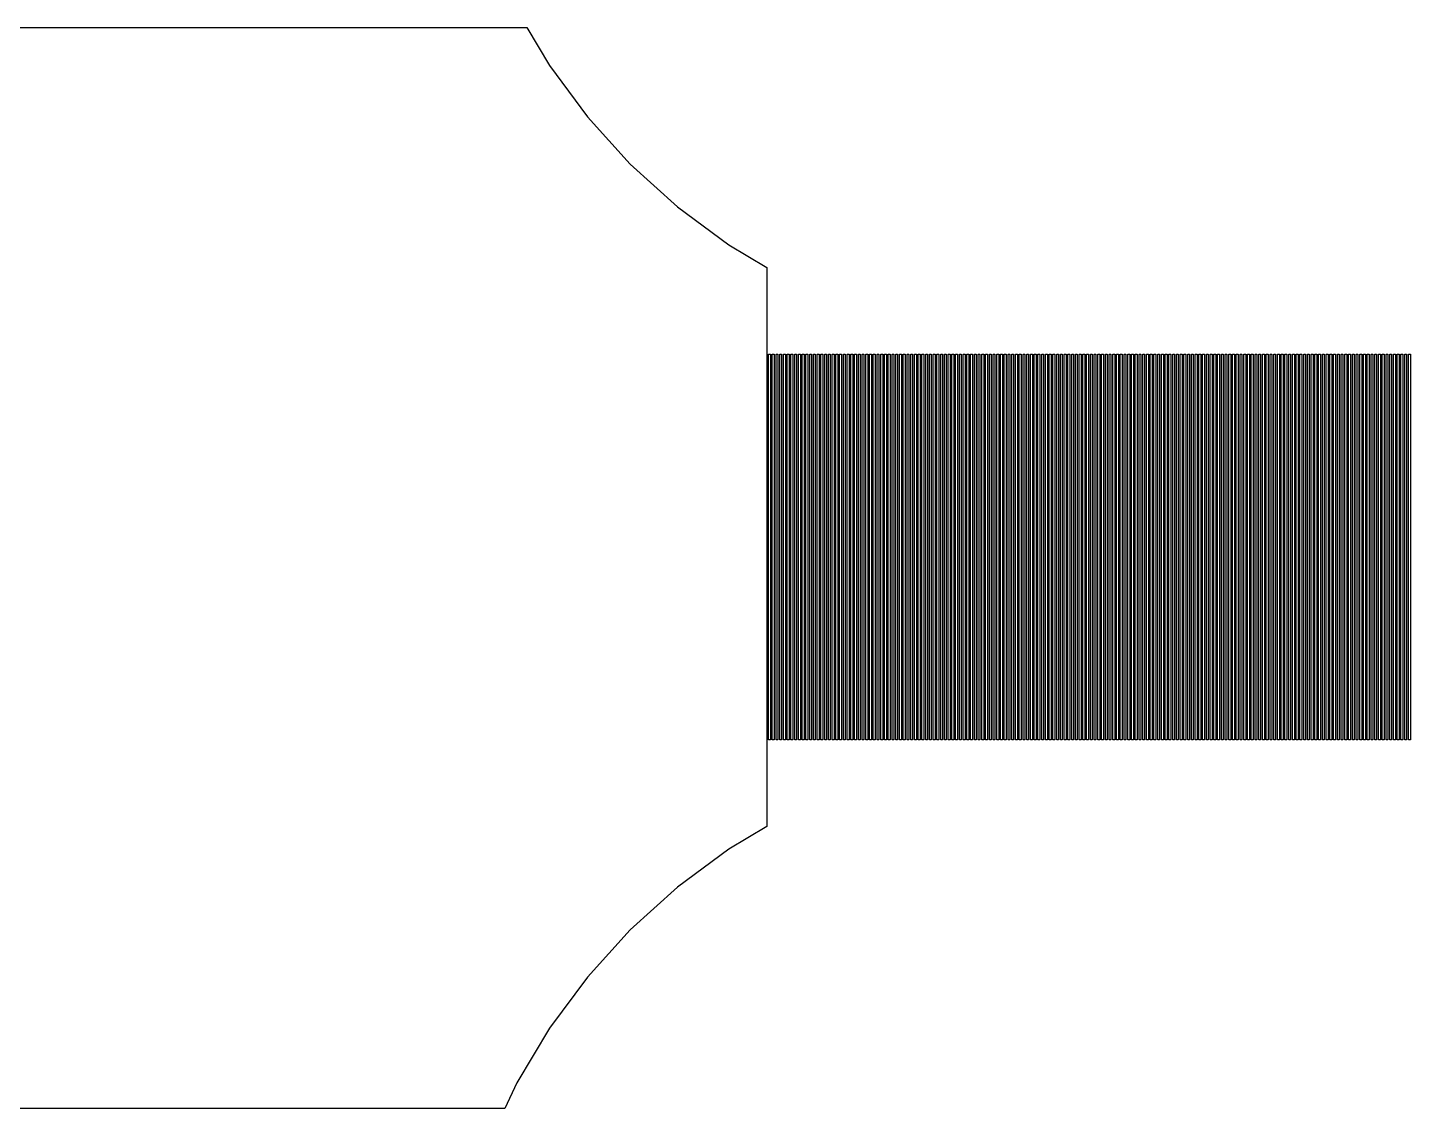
# Model space of a CAD drawing. Extents: x -10 to 91, y -24 to 82.
# Drawn here: x 28.83 to 36.22, y 1 to 6.78 of the extents above; entities that cross this region are included whole.
import ezdxf

# ---------------------------------------------------------------- set-up
doc = ezdxf.new("R2010")
doc.units = 0

msp = doc.modelspace()

# ---------------------------------------------------------------- linework, layer by layer
for p, q in [((28.5068, 6.77501), (31.4932, 6.77501)), ((31.4932, 6.77501), (31.6148, 6.57217)), ((31.6148, 6.57217), (31.8176, 6.29866)), ((31.8176, 6.29866), (32.0463, 6.04634)), ((32.0463, 6.04634), (32.2986, 5.81766)), ((32.2986, 5.81766), (32.5722, 5.61479)), ((32.5722, 5.61479), (32.775, 5.49323)), ((32.775, 5.49323), (32.775, 2.50677)), ((32.785, 2.97), (32.785, 5.03)), ((32.785, 5.03), (32.795, 5.03)), ((32.795, 5.03), (32.795, 2.97)), ((32.805, 2.97), (32.805, 5.03)), ((32.805, 5.03), (32.815, 5.03)), ((32.815, 5.03), (32.815, 2.97)), ((32.825, 2.97), (32.825, 5.03)), ((32.825, 5.03), (32.835, 5.03)), ((32.835, 5.03), (32.835, 2.97)), ((32.845, 2.97), (32.845, 5.03)), ((32.845, 5.03), (32.855, 5.03)), ((32.855, 5.03), (32.855, 2.97)), ((32.865, 2.97), (32.865, 5.03)), ((32.865, 5.03), (32.875, 5.03)), ((32.875, 5.03), (32.875, 2.97)), ((32.885, 2.97), (32.885, 5.03)), ((32.885, 5.03), (32.895, 5.03)), ((32.895, 5.03), (32.895, 2.97)), ((32.905, 2.97), (32.905, 5.03)), ((32.905, 5.03), (32.915, 5.03)), ((32.915, 5.03), (32.915, 2.97)), ((32.925, 2.97), (32.925, 5.03)), ((32.925, 5.03), (32.935, 5.03)), ((32.935, 5.03), (32.935, 2.97)), ((32.945, 2.97), (32.945, 5.03)), ((32.945, 5.03), (32.955, 5.03)), ((32.955, 5.03), (32.955, 2.97)), ((32.965, 2.97), (32.965, 5.03)), ((32.965, 5.03), (32.975, 5.03)), ((32.975, 5.03), (32.975, 2.97)), ((32.985, 2.97), (32.985, 5.03)), ((32.985, 5.03), (32.995, 5.03)), ((32.995, 5.03), (32.995, 2.97)), ((33.005, 2.97), (33.005, 5.03)), ((33.005, 5.03), (33.015, 5.03)), ((33.015, 5.03), (33.015, 2.97)), ((33.025, 2.97), (33.025, 5.03)), ((33.025, 5.03), (33.035, 5.03)), ((33.035, 5.03), (33.035, 2.97)), ((33.045, 2.97), (33.045, 5.03)), ((33.045, 5.03), (33.055, 5.03)), ((33.055, 5.03), (33.055, 2.97)), ((33.065, 2.97), (33.065, 5.03)), ((33.065, 5.03), (33.075, 5.03)), ((33.075, 5.03), (33.075, 2.97)), ((33.085, 2.97), (33.085, 5.03)), ((33.085, 5.03), (33.095, 5.03)), ((33.095, 5.03), (33.095, 2.97)), ((33.105, 2.97), (33.105, 5.03)), ((33.105, 5.03), (33.115, 5.03)), ((33.115, 5.03), (33.115, 2.97)), ((33.125, 2.97), (33.125, 5.03)), ((33.125, 5.03), (33.135, 5.03)), ((33.135, 5.03), (33.135, 2.97)), ((33.145, 2.97), (33.145, 5.03)), ((33.145, 5.03), (33.155, 5.03)), ((33.155, 5.03), (33.155, 2.97)), ((33.165, 2.97), (33.165, 5.03)), ((33.165, 5.03), (33.175, 5.03)), ((33.175, 5.03), (33.175, 2.97)), ((33.185, 2.97), (33.185, 5.03)), ((33.185, 5.03), (33.195, 5.03)), ((33.195, 5.03), (33.195, 2.97)), ((33.205, 2.97), (33.205, 5.03)), ((33.205, 5.03), (33.215, 5.03)), ((33.215, 5.03), (33.215, 2.97)), ((33.225, 2.97), (33.225, 5.03)), ((33.225, 5.03), (33.235, 5.03)), ((33.235, 5.03), (33.235, 2.97)), ((33.245, 2.97), (33.245, 5.03)), ((33.245, 5.03), (33.255, 5.03)), ((33.255, 5.03), (33.255, 2.97)), ((33.265, 2.97), (33.265, 5.03)), ((33.265, 5.03), (33.275, 5.03)), ((33.275, 5.03), (33.275, 2.97)), ((33.285, 2.97), (33.285, 5.03)), ((33.285, 5.03), (33.295, 5.03)), ((33.295, 5.03), (33.295, 2.97)), ((33.305, 2.97), (33.305, 5.03)), ((33.305, 5.03), (33.315, 5.03)), ((33.315, 5.03), (33.315, 2.97)), ((33.325, 2.97), (33.325, 5.03)), ((33.325, 5.03), (33.335, 5.03)), ((33.335, 5.03), (33.335, 2.97)), ((33.345, 2.97), (33.345, 5.03)), ((33.345, 5.03), (33.355, 5.03)), ((33.355, 5.03), (33.355, 2.97)), ((33.365, 2.97), (33.365, 5.03)), ((33.365, 5.03), (33.375, 5.03)), ((33.375, 5.03), (33.375, 2.97)), ((33.385, 2.97), (33.385, 5.03)), ((33.385, 5.03), (33.395, 5.03)), ((33.395, 5.03), (33.395, 2.97)), ((33.405, 2.97), (33.405, 5.03)), ((33.405, 5.03), (33.415, 5.03)), ((33.415, 5.03), (33.415, 2.97)), ((33.425, 2.97), (33.425, 5.03)), ((33.425, 5.03), (33.435, 5.03)), ((33.435, 5.03), (33.435, 2.97)), ((33.445, 2.97), (33.445, 5.03)), ((33.445, 5.03), (33.455, 5.03)), ((33.455, 5.03), (33.455, 2.97)), ((33.465, 2.97), (33.465, 5.03)), ((33.465, 5.03), (33.475, 5.03)), ((33.475, 5.03), (33.475, 2.97)), ((33.485, 2.97), (33.485, 5.03)), ((33.485, 5.03), (33.495, 5.03)), ((33.495, 5.03), (33.495, 2.97)), ((33.505, 2.97), (33.505, 5.03)), ((33.505, 5.03), (33.515, 5.03)), ((33.515, 5.03), (33.515, 2.97)), ((33.525, 2.97), (33.525, 5.03)), ((33.525, 5.03), (33.535, 5.03)), ((33.535, 5.03), (33.535, 2.97)), ((33.545, 2.97), (33.545, 5.03)), ((33.545, 5.03), (33.555, 5.03)), ((33.555, 5.03), (33.555, 2.97)), ((33.565, 2.97), (33.565, 5.03)), ((33.565, 5.03), (33.575, 5.03)), ((33.575, 5.03), (33.575, 2.97)), ((33.585, 2.97), (33.585, 5.03)), ((33.585, 5.03), (33.595, 5.03)), ((33.595, 5.03), (33.595, 2.97)), ((33.605, 2.97), (33.605, 5.03)), ((33.605, 5.03), (33.615, 5.03)), ((33.615, 5.03), (33.615, 2.97)), ((33.625, 2.97), (33.625, 5.03)), ((33.625, 5.03), (33.635, 5.03)), ((33.635, 5.03), (33.635, 2.97)), ((33.645, 2.97), (33.645, 5.03)), ((33.645, 5.03), (33.655, 5.03)), ((33.655, 5.03), (33.655, 2.97)), ((33.665, 2.97), (33.665, 5.03)), ((33.665, 5.03), (33.675, 5.03)), ((33.675, 5.03), (33.675, 2.97)), ((33.685, 2.97), (33.685, 5.03)), ((33.685, 5.03), (33.695, 5.03)), ((33.695, 5.03), (33.695, 2.97)), ((33.705, 2.97), (33.705, 5.03)), ((33.705, 5.03), (33.715, 5.03)), ((33.715, 5.03), (33.715, 2.97)), ((33.725, 2.97), (33.725, 5.03)), ((33.725, 5.03), (33.735, 5.03)), ((33.735, 5.03), (33.735, 2.97)), ((33.745, 2.97), (33.745, 5.03)), ((33.745, 5.03), (33.755, 5.03)), ((33.755, 5.03), (33.755, 2.97)), ((33.765, 2.97), (33.765, 5.03)), ((33.765, 5.03), (33.775, 5.03)), ((33.775, 5.03), (33.775, 2.97)), ((33.785, 2.97), (33.785, 5.03)), ((33.785, 5.03), (33.795, 5.03)), ((33.795, 5.03), (33.795, 2.97)), ((33.805, 2.97), (33.805, 5.03)), ((33.805, 5.03), (33.815, 5.03)), ((33.815, 5.03), (33.815, 2.97)), ((33.825, 2.97), (33.825, 5.03)), ((33.825, 5.03), (33.835, 5.03)), ((33.835, 5.03), (33.835, 2.97)), ((33.845, 2.97), (33.845, 5.03)), ((33.845, 5.03), (33.855, 5.03)), ((33.855, 5.03), (33.855, 2.97)), ((33.865, 2.97), (33.865, 5.03)), ((33.865, 5.03), (33.875, 5.03)), ((33.875, 5.03), (33.875, 2.97)), ((33.885, 2.97), (33.885, 5.03)), ((33.885, 5.03), (33.895, 5.03)), ((33.895, 5.03), (33.895, 2.97)), ((33.905, 2.97), (33.905, 5.03)), ((33.905, 5.03), (33.915, 5.03)), ((33.915, 5.03), (33.915, 2.97)), ((33.925, 2.97), (33.925, 5.03)), ((33.925, 5.03), (33.935, 5.03)), ((33.935, 5.03), (33.935, 2.97)), ((33.945, 2.97), (33.945, 5.03)), ((33.945, 5.03), (33.955, 5.03)), ((33.955, 5.03), (33.955, 2.97)), ((33.965, 2.97), (33.965, 5.03)), ((33.965, 5.03), (33.975, 5.03)), ((33.975, 5.03), (33.975, 2.97)), ((33.985, 2.97), (33.985, 5.03)), ((33.985, 5.03), (33.995, 5.03)), ((33.995, 5.03), (33.995, 2.97)), ((34.005, 2.97), (34.005, 5.03)), ((34.005, 5.03), (34.015, 5.03)), ((34.015, 5.03), (34.015, 2.97)), ((34.025, 2.97), (34.025, 5.03)), ((34.025, 5.03), (34.035, 5.03)), ((34.035, 5.03), (34.035, 2.97)), ((34.045, 2.97), (34.045, 5.03)), ((34.045, 5.03), (34.055, 5.03)), ((34.055, 5.03), (34.055, 2.97)), ((34.065, 2.97), (34.065, 5.03)), ((34.065, 5.03), (34.075, 5.03)), ((34.075, 5.03), (34.075, 2.97)), ((34.085, 2.97), (34.085, 5.03)), ((34.085, 5.03), (34.095, 5.03)), ((34.095, 5.03), (34.095, 2.97)), ((34.105, 2.97), (34.105, 5.03)), ((34.105, 5.03), (34.115, 5.03)), ((34.115, 5.03), (34.115, 2.97)), ((34.125, 2.97), (34.125, 5.03)), ((34.125, 5.03), (34.135, 5.03)), ((34.135, 5.03), (34.135, 2.97)), ((34.145, 2.97), (34.145, 5.03)), ((34.145, 5.03), (34.155, 5.03)), ((34.155, 5.03), (34.155, 2.97)), ((34.165, 2.97), (34.165, 5.03)), ((34.165, 5.03), (34.175, 5.03)), ((34.175, 5.03), (34.175, 2.97)), ((34.185, 2.97), (34.185, 5.03)), ((34.185, 5.03), (34.195, 5.03)), ((34.195, 5.03), (34.195, 2.97)), ((34.205, 2.97), (34.205, 5.03)), ((34.205, 5.03), (34.215, 5.03)), ((34.215, 5.03), (34.215, 2.97)), ((34.225, 2.97), (34.225, 5.03)), ((34.225, 5.03), (34.235, 5.03)), ((34.235, 5.03), (34.235, 2.97)), ((34.245, 2.97), (34.245, 5.03)), ((34.245, 5.03), (34.255, 5.03)), ((34.255, 5.03), (34.255, 2.97)), ((34.265, 2.97), (34.265, 5.03)), ((34.265, 5.03), (34.275, 5.03)), ((34.275, 5.03), (34.275, 2.97)), ((34.285, 2.97), (34.285, 5.03)), ((34.285, 5.03), (34.295, 5.03)), ((34.295, 5.03), (34.295, 2.97)), ((34.305, 2.97), (34.305, 5.03)), ((34.305, 5.03), (34.315, 5.03)), ((34.315, 5.03), (34.315, 2.97)), ((34.325, 2.97), (34.325, 5.03)), ((34.325, 5.03), (34.335, 5.03)), ((34.335, 5.03), (34.335, 2.97)), ((34.345, 2.97), (34.345, 5.03)), ((34.345, 5.03), (34.355, 5.03)), ((34.355, 5.03), (34.355, 2.97)), ((34.365, 2.97), (34.365, 5.03)), ((34.365, 5.03), (34.375, 5.03)), ((34.375, 5.03), (34.375, 2.97)), ((34.385, 2.97), (34.385, 5.03)), ((34.385, 5.03), (34.395, 5.03)), ((34.395, 5.03), (34.395, 2.97)), ((34.405, 2.97), (34.405, 5.03)), ((34.405, 5.03), (34.415, 5.03)), ((34.415, 5.03), (34.415, 2.97)), ((34.425, 2.97), (34.425, 5.03)), ((34.425, 5.03), (34.435, 5.03)), ((34.435, 5.03), (34.435, 2.97)), ((34.445, 2.97), (34.445, 5.03)), ((34.445, 5.03), (34.455, 5.03)), ((34.455, 5.03), (34.455, 2.97)), ((34.465, 2.97), (34.465, 5.03)), ((34.465, 5.03), (34.475, 5.03)), ((34.475, 5.03), (34.475, 2.97)), ((34.485, 2.97), (34.485, 5.03)), ((34.485, 5.03), (34.495, 5.03)), ((34.495, 5.03), (34.495, 2.97)), ((34.505, 2.97), (34.505, 5.03)), ((34.505, 5.03), (34.515, 5.03)), ((34.515, 5.03), (34.515, 2.97)), ((34.525, 2.97), (34.525, 5.03)), ((34.525, 5.03), (34.535, 5.03)), ((34.535, 5.03), (34.535, 2.97)), ((34.545, 2.97), (34.545, 5.03)), ((34.545, 5.03), (34.555, 5.03)), ((34.555, 5.03), (34.555, 2.97)), ((34.565, 2.97), (34.565, 5.03)), ((34.565, 5.03), (34.575, 5.03)), ((34.575, 5.03), (34.575, 2.97)), ((34.585, 2.97), (34.585, 5.03)), ((34.585, 5.03), (34.595, 5.03)), ((34.595, 5.03), (34.595, 2.97)), ((34.605, 2.97), (34.605, 5.03)), ((34.605, 5.03), (34.615, 5.03)), ((34.615, 5.03), (34.615, 2.97)), ((34.625, 2.97), (34.625, 5.03)), ((34.625, 5.03), (34.635, 5.03)), ((34.635, 5.03), (34.635, 2.97)), ((34.645, 2.97), (34.645, 5.03)), ((34.645, 5.03), (34.655, 5.03)), ((34.655, 5.03), (34.655, 2.97)), ((34.665, 2.97), (34.665, 5.03)), ((34.665, 5.03), (34.675, 5.03)), ((34.675, 5.03), (34.675, 2.97)), ((34.685, 2.97), (34.685, 5.03)), ((34.685, 5.03), (34.695, 5.03)), ((34.695, 5.03), (34.695, 2.97)), ((34.705, 2.97), (34.705, 5.03)), ((34.705, 5.03), (34.715, 5.03)), ((34.715, 5.03), (34.715, 2.97)), ((34.725, 2.97), (34.725, 5.03)), ((34.725, 5.03), (34.735, 5.03)), ((34.735, 5.03), (34.735, 2.97)), ((34.745, 2.97), (34.745, 5.03)), ((34.745, 5.03), (34.755, 5.03)), ((34.755, 5.03), (34.755, 2.97)), ((34.765, 2.97), (34.765, 5.03)), ((34.765, 5.03), (34.775, 5.03)), ((34.775, 5.03), (34.775, 2.97)), ((34.785, 2.97), (34.785, 5.03)), ((34.785, 5.03), (34.795, 5.03)), ((34.795, 5.03), (34.795, 2.97)), ((34.805, 2.97), (34.805, 5.03)), ((34.805, 5.03), (34.815, 5.03)), ((34.815, 5.03), (34.815, 2.97)), ((34.825, 2.97), (34.825, 5.03)), ((34.825, 5.03), (34.835, 5.03)), ((34.835, 5.03), (34.835, 2.97)), ((34.845, 2.97), (34.845, 5.03)), ((34.845, 5.03), (34.855, 5.03)), ((34.855, 5.03), (34.855, 2.97)), ((34.865, 2.97), (34.865, 5.03)), ((34.865, 5.03), (34.875, 5.03)), ((34.875, 5.03), (34.875, 2.97)), ((34.885, 2.97), (34.885, 5.03)), ((34.885, 5.03), (34.895, 5.03)), ((34.895, 5.03), (34.895, 2.97)), ((34.905, 2.97), (34.905, 5.03)), ((34.905, 5.03), (34.915, 5.03)), ((34.915, 5.03), (34.915, 2.97)), ((34.925, 2.97), (34.925, 5.03)), ((34.925, 5.03), (34.935, 5.03)), ((34.935, 5.03), (34.935, 2.97)), ((34.945, 2.97), (34.945, 5.03)), ((34.945, 5.03), (34.955, 5.03)), ((34.955, 5.03), (34.955, 2.97)), ((34.965, 2.97), (34.965, 5.03)), ((34.965, 5.03), (34.975, 5.03)), ((34.975, 5.03), (34.975, 2.97)), ((34.985, 2.97), (34.985, 5.03)), ((34.985, 5.03), (34.995, 5.03)), ((34.995, 5.03), (34.995, 2.97)), ((35.005, 2.97), (35.005, 5.03)), ((35.005, 5.03), (35.015, 5.03)), ((35.015, 5.03), (35.015, 2.97)), ((35.025, 2.97), (35.025, 5.03)), ((35.025, 5.03), (35.035, 5.03)), ((35.035, 5.03), (35.035, 2.97)), ((35.045, 2.97), (35.045, 5.03)), ((35.045, 5.03), (35.055, 5.03)), ((35.055, 5.03), (35.055, 2.97)), ((35.065, 2.97), (35.065, 5.03)), ((35.065, 5.03), (35.075, 5.03)), ((35.075, 5.03), (35.075, 2.97)), ((35.085, 2.97), (35.085, 5.03)), ((35.085, 5.03), (35.095, 5.03)), ((35.095, 5.03), (35.095, 2.97)), ((35.105, 2.97), (35.105, 5.03)), ((35.105, 5.03), (35.115, 5.03)), ((35.115, 5.03), (35.115, 2.97)), ((35.125, 2.97), (35.125, 5.03)), ((35.125, 5.03), (35.135, 5.03)), ((35.135, 5.03), (35.135, 2.97)), ((35.145, 2.97), (35.145, 5.03)), ((35.145, 5.03), (35.155, 5.03)), ((35.155, 5.03), (35.155, 2.97)), ((35.165, 2.97), (35.165, 5.03)), ((35.165, 5.03), (35.175, 5.03)), ((35.175, 5.03), (35.175, 2.97)), ((35.185, 2.97), (35.185, 5.03)), ((35.185, 5.03), (35.195, 5.03)), ((35.195, 5.03), (35.195, 2.97)), ((35.205, 2.97), (35.205, 5.03)), ((35.205, 5.03), (35.215, 5.03)), ((35.215, 5.03), (35.215, 2.97)), ((35.225, 2.97), (35.225, 5.03)), ((35.225, 5.03), (35.235, 5.03)), ((35.235, 5.03), (35.235, 2.97)), ((35.245, 2.97), (35.245, 5.03)), ((35.245, 5.03), (35.255, 5.03)), ((35.255, 5.03), (35.255, 2.97)), ((35.265, 2.97), (35.265, 5.03)), ((35.265, 5.03), (35.275, 5.03)), ((35.275, 5.03), (35.275, 2.97)), ((35.285, 2.97), (35.285, 5.03)), ((35.285, 5.03), (35.295, 5.03)), ((35.295, 5.03), (35.295, 2.97)), ((35.305, 2.97), (35.305, 5.03)), ((35.305, 5.03), (35.315, 5.03)), ((35.315, 5.03), (35.315, 2.97)), ((35.325, 2.97), (35.325, 5.03)), ((35.325, 5.03), (35.335, 5.03)), ((35.335, 5.03), (35.335, 2.97)), ((35.345, 2.97), (35.345, 5.03)), ((35.345, 5.03), (35.355, 5.03)), ((35.355, 5.03), (35.355, 2.97)), ((35.365, 2.97), (35.365, 5.03)), ((35.365, 5.03), (35.375, 5.03)), ((35.375, 5.03), (35.375, 2.97)), ((35.385, 2.97), (35.385, 5.03)), ((35.385, 5.03), (35.395, 5.03)), ((35.395, 5.03), (35.395, 2.97)), ((35.405, 2.97), (35.405, 5.03)), ((35.405, 5.03), (35.415, 5.03)), ((35.415, 5.03), (35.415, 2.97)), ((35.425, 2.97), (35.425, 5.03)), ((35.425, 5.03), (35.435, 5.03)), ((35.435, 5.03), (35.435, 2.97)), ((35.445, 2.97), (35.445, 5.03)), ((35.445, 5.03), (35.455, 5.03)), ((35.455, 5.03), (35.455, 2.97)), ((35.465, 2.97), (35.465, 5.03)), ((35.465, 5.03), (35.475, 5.03)), ((35.475, 5.03), (35.475, 2.97)), ((35.485, 2.97), (35.485, 5.03)), ((35.485, 5.03), (35.495, 5.03)), ((35.495, 5.03), (35.495, 2.97)), ((35.505, 2.97), (35.505, 5.03)), ((35.505, 5.03), (35.515, 5.03)), ((35.515, 5.03), (35.515, 2.97)), ((35.525, 2.97), (35.525, 5.03)), ((35.525, 5.03), (35.535, 5.03)), ((35.535, 5.03), (35.535, 2.97)), ((35.545, 2.97), (35.545, 5.03)), ((35.545, 5.03), (35.555, 5.03)), ((35.555, 5.03), (35.555, 2.97)), ((35.565, 2.97), (35.565, 5.03)), ((35.565, 5.03), (35.575, 5.03)), ((35.575, 5.03), (35.575, 2.97)), ((35.585, 2.97), (35.585, 5.03)), ((35.585, 5.03), (35.595, 5.03)), ((35.595, 5.03), (35.595, 2.97)), ((35.605, 2.97), (35.605, 5.03)), ((35.605, 5.03), (35.615, 5.03)), ((35.615, 5.03), (35.615, 2.97)), ((35.625, 2.97), (35.625, 5.03)), ((35.625, 5.03), (35.635, 5.03)), ((35.635, 5.03), (35.635, 2.97)), ((35.645, 2.97), (35.645, 5.03)), ((35.645, 5.03), (35.655, 5.03)), ((35.655, 5.03), (35.655, 2.97)), ((35.665, 2.97), (35.665, 5.03)), ((35.665, 5.03), (35.675, 5.03)), ((35.675, 5.03), (35.675, 2.97)), ((35.685, 2.97), (35.685, 5.03)), ((35.685, 5.03), (35.695, 5.03)), ((35.695, 5.03), (35.695, 2.97)), ((35.705, 2.97), (35.705, 5.03)), ((35.705, 5.03), (35.715, 5.03)), ((35.715, 5.03), (35.715, 2.97)), ((35.725, 2.97), (35.725, 5.03)), ((35.725, 5.03), (35.735, 5.03)), ((35.735, 5.03), (35.735, 2.97)), ((35.745, 2.97), (35.745, 5.03)), ((35.745, 5.03), (35.755, 5.03)), ((35.755, 5.03), (35.755, 2.97)), ((35.765, 2.97), (35.765, 5.03)), ((35.765, 5.03), (35.775, 5.03)), ((35.775, 5.03), (35.775, 2.97)), ((35.785, 2.97), (35.785, 5.03)), ((35.785, 5.03), (35.795, 5.03)), ((35.795, 5.03), (35.795, 2.97)), ((35.805, 2.97), (35.805, 5.03)), ((35.805, 5.03), (35.815, 5.03)), ((35.815, 5.03), (35.815, 2.97)), ((35.825, 2.97), (35.825, 5.03)), ((35.825, 5.03), (35.835, 5.03)), ((35.835, 5.03), (35.835, 2.97)), ((35.845, 2.97), (35.845, 5.03)), ((35.845, 5.03), (35.855, 5.03)), ((35.855, 5.03), (35.855, 2.97)), ((35.865, 2.97), (35.865, 5.03)), ((35.865, 5.03), (35.875, 5.03)), ((35.875, 5.03), (35.875, 2.97)), ((35.885, 2.97), (35.885, 5.03)), ((35.885, 5.03), (35.895, 5.03)), ((35.895, 5.03), (35.895, 2.97)), ((35.905, 2.97), (35.905, 5.03)), ((35.905, 5.03), (35.915, 5.03)), ((35.915, 5.03), (35.915, 2.97)), ((35.925, 2.97), (35.925, 5.03)), ((35.925, 5.03), (35.935, 5.03)), ((35.935, 5.03), (35.935, 2.97)), ((35.945, 2.97), (35.945, 5.03)), ((35.945, 5.03), (35.955, 5.03)), ((35.955, 5.03), (35.955, 2.97)), ((35.965, 2.97), (35.965, 5.03)), ((35.965, 5.03), (35.975, 5.03)), ((35.975, 5.03), (35.975, 2.97)), ((35.985, 2.97), (35.985, 5.03)), ((35.985, 5.03), (35.995, 5.03)), ((35.995, 5.03), (35.995, 2.97)), ((36.005, 2.97), (36.005, 5.03)), ((36.005, 5.03), (36.015, 5.03)), ((36.015, 5.03), (36.015, 2.97)), ((36.025, 2.97), (36.025, 5.03)), ((36.025, 5.03), (36.035, 5.03)), ((36.035, 5.03), (36.035, 2.97)), ((36.045, 2.97), (36.045, 5.03)), ((36.045, 5.03), (36.055, 5.03)), ((36.055, 5.03), (36.055, 2.97)), ((36.065, 2.97), (36.065, 5.03)), ((36.065, 5.03), (36.075, 5.03)), ((36.075, 5.03), (36.075, 2.97)), ((36.085, 2.97), (36.085, 5.03)), ((36.085, 5.03), (36.095, 5.03)), ((36.095, 5.03), (36.095, 2.97)), ((36.105, 2.97), (36.105, 5.03)), ((36.105, 5.03), (36.115, 5.03)), ((36.115, 5.03), (36.115, 2.97)), ((36.125, 2.97), (36.125, 5.03)), ((36.125, 5.03), (36.135, 5.03)), ((36.135, 5.03), (36.135, 2.97)), ((36.145, 2.97), (36.145, 5.03)), ((36.145, 5.03), (36.155, 5.03)), ((36.155, 5.03), (36.155, 2.97)), ((36.165, 2.97), (36.165, 5.03)), ((36.165, 5.03), (36.175, 5.03)), ((36.175, 5.03), (36.175, 2.97)), ((36.185, 2.97), (36.185, 5.03)), ((36.185, 5.03), (36.195, 5.03)), ((36.195, 5.03), (36.195, 2.97)), ((36.205, 2.97), (36.205, 5.03)), ((36.205, 5.03), (36.215, 5.03)), ((36.215, 5.03), (36.215, 2.97)), ((32.795, 2.97), (32.785, 2.97)), ((32.815, 2.97), (32.805, 2.97)), ((32.835, 2.97), (32.825, 2.97)), ((32.855, 2.97), (32.845, 2.97)), ((32.875, 2.97), (32.865, 2.97)), ((32.895, 2.97), (32.885, 2.97)), ((32.915, 2.97), (32.905, 2.97)), ((32.935, 2.97), (32.925, 2.97)), ((32.955, 2.97), (32.945, 2.97)), ((32.975, 2.97), (32.965, 2.97)), ((32.995, 2.97), (32.985, 2.97)), ((33.015, 2.97), (33.005, 2.97)), ((33.035, 2.97), (33.025, 2.97)), ((33.055, 2.97), (33.045, 2.97)), ((33.075, 2.97), (33.065, 2.97)), ((33.095, 2.97), (33.085, 2.97)), ((33.115, 2.97), (33.105, 2.97)), ((33.135, 2.97), (33.125, 2.97)), ((33.155, 2.97), (33.145, 2.97)), ((33.175, 2.97), (33.165, 2.97)), ((33.195, 2.97), (33.185, 2.97)), ((33.215, 2.97), (33.205, 2.97)), ((33.235, 2.97), (33.225, 2.97)), ((33.255, 2.97), (33.245, 2.97)), ((33.275, 2.97), (33.265, 2.97)), ((33.295, 2.97), (33.285, 2.97)), ((33.315, 2.97), (33.305, 2.97)), ((33.335, 2.97), (33.325, 2.97)), ((33.355, 2.97), (33.345, 2.97)), ((33.375, 2.97), (33.365, 2.97)), ((33.395, 2.97), (33.385, 2.97)), ((33.415, 2.97), (33.405, 2.97)), ((33.435, 2.97), (33.425, 2.97)), ((33.455, 2.97), (33.445, 2.97)), ((33.475, 2.97), (33.465, 2.97)), ((33.495, 2.97), (33.485, 2.97)), ((33.515, 2.97), (33.505, 2.97)), ((33.535, 2.97), (33.525, 2.97)), ((33.555, 2.97), (33.545, 2.97)), ((33.575, 2.97), (33.565, 2.97)), ((33.595, 2.97), (33.585, 2.97)), ((33.615, 2.97), (33.605, 2.97)), ((33.635, 2.97), (33.625, 2.97)), ((33.655, 2.97), (33.645, 2.97)), ((33.675, 2.97), (33.665, 2.97)), ((33.695, 2.97), (33.685, 2.97)), ((33.715, 2.97), (33.705, 2.97)), ((33.735, 2.97), (33.725, 2.97)), ((33.755, 2.97), (33.745, 2.97)), ((33.775, 2.97), (33.765, 2.97)), ((33.795, 2.97), (33.785, 2.97)), ((33.815, 2.97), (33.805, 2.97)), ((33.835, 2.97), (33.825, 2.97)), ((33.855, 2.97), (33.845, 2.97)), ((33.875, 2.97), (33.865, 2.97)), ((33.895, 2.97), (33.885, 2.97)), ((33.915, 2.97), (33.905, 2.97)), ((33.935, 2.97), (33.925, 2.97)), ((33.955, 2.97), (33.945, 2.97)), ((33.975, 2.97), (33.965, 2.97)), ((33.995, 2.97), (33.985, 2.97)), ((34.015, 2.97), (34.005, 2.97)), ((34.035, 2.97), (34.025, 2.97)), ((34.055, 2.97), (34.045, 2.97)), ((34.075, 2.97), (34.065, 2.97)), ((34.095, 2.97), (34.085, 2.97)), ((34.115, 2.97), (34.105, 2.97)), ((34.135, 2.97), (34.125, 2.97)), ((34.155, 2.97), (34.145, 2.97)), ((34.175, 2.97), (34.165, 2.97)), ((34.195, 2.97), (34.185, 2.97)), ((34.215, 2.97), (34.205, 2.97)), ((34.235, 2.97), (34.225, 2.97)), ((34.255, 2.97), (34.245, 2.97)), ((34.275, 2.97), (34.265, 2.97)), ((34.295, 2.97), (34.285, 2.97)), ((34.315, 2.97), (34.305, 2.97)), ((34.335, 2.97), (34.325, 2.97)), ((34.355, 2.97), (34.345, 2.97)), ((34.375, 2.97), (34.365, 2.97)), ((34.395, 2.97), (34.385, 2.97)), ((34.415, 2.97), (34.405, 2.97)), ((34.435, 2.97), (34.425, 2.97)), ((34.455, 2.97), (34.445, 2.97)), ((34.475, 2.97), (34.465, 2.97)), ((34.495, 2.97), (34.485, 2.97)), ((34.515, 2.97), (34.505, 2.97)), ((34.535, 2.97), (34.525, 2.97)), ((34.555, 2.97), (34.545, 2.97)), ((34.575, 2.97), (34.565, 2.97)), ((34.595, 2.97), (34.585, 2.97)), ((34.615, 2.97), (34.605, 2.97)), ((34.635, 2.97), (34.625, 2.97)), ((34.655, 2.97), (34.645, 2.97)), ((34.675, 2.97), (34.665, 2.97)), ((34.695, 2.97), (34.685, 2.97)), ((34.715, 2.97), (34.705, 2.97)), ((34.735, 2.97), (34.725, 2.97)), ((34.755, 2.97), (34.745, 2.97)), ((34.775, 2.97), (34.765, 2.97)), ((34.795, 2.97), (34.785, 2.97)), ((34.815, 2.97), (34.805, 2.97)), ((34.835, 2.97), (34.825, 2.97)), ((34.855, 2.97), (34.845, 2.97)), ((34.875, 2.97), (34.865, 2.97)), ((34.895, 2.97), (34.885, 2.97)), ((34.915, 2.97), (34.905, 2.97)), ((34.935, 2.97), (34.925, 2.97)), ((34.955, 2.97), (34.945, 2.97)), ((34.975, 2.97), (34.965, 2.97)), ((34.995, 2.97), (34.985, 2.97)), ((35.015, 2.97), (35.005, 2.97)), ((35.035, 2.97), (35.025, 2.97)), ((35.055, 2.97), (35.045, 2.97)), ((35.075, 2.97), (35.065, 2.97)), ((35.095, 2.97), (35.085, 2.97)), ((35.115, 2.97), (35.105, 2.97)), ((35.135, 2.97), (35.125, 2.97)), ((35.155, 2.97), (35.145, 2.97)), ((35.175, 2.97), (35.165, 2.97)), ((35.195, 2.97), (35.185, 2.97)), ((35.215, 2.97), (35.205, 2.97)), ((35.235, 2.97), (35.225, 2.97)), ((35.255, 2.97), (35.245, 2.97)), ((35.275, 2.97), (35.265, 2.97)), ((35.295, 2.97), (35.285, 2.97)), ((35.315, 2.97), (35.305, 2.97)), ((35.335, 2.97), (35.325, 2.97)), ((35.355, 2.97), (35.345, 2.97)), ((35.375, 2.97), (35.365, 2.97)), ((35.395, 2.97), (35.385, 2.97)), ((35.415, 2.97), (35.405, 2.97)), ((35.435, 2.97), (35.425, 2.97)), ((35.455, 2.97), (35.445, 2.97)), ((35.475, 2.97), (35.465, 2.97)), ((35.495, 2.97), (35.485, 2.97)), ((35.515, 2.97), (35.505, 2.97)), ((35.535, 2.97), (35.525, 2.97)), ((35.555, 2.97), (35.545, 2.97)), ((35.575, 2.97), (35.565, 2.97)), ((35.595, 2.97), (35.585, 2.97)), ((35.615, 2.97), (35.605, 2.97)), ((35.635, 2.97), (35.625, 2.97)), ((35.655, 2.97), (35.645, 2.97)), ((35.675, 2.97), (35.665, 2.97)), ((35.695, 2.97), (35.685, 2.97)), ((35.715, 2.97), (35.705, 2.97)), ((35.735, 2.97), (35.725, 2.97)), ((35.755, 2.97), (35.745, 2.97)), ((35.775, 2.97), (35.765, 2.97)), ((35.795, 2.97), (35.785, 2.97)), ((35.815, 2.97), (35.805, 2.97)), ((35.835, 2.97), (35.825, 2.97)), ((35.855, 2.97), (35.845, 2.97)), ((35.875, 2.97), (35.865, 2.97)), ((35.895, 2.97), (35.885, 2.97)), ((35.915, 2.97), (35.905, 2.97)), ((35.935, 2.97), (35.925, 2.97)), ((35.955, 2.97), (35.945, 2.97)), ((35.975, 2.97), (35.965, 2.97)), ((35.995, 2.97), (35.985, 2.97)), ((36.015, 2.97), (36.005, 2.97)), ((36.035, 2.97), (36.025, 2.97)), ((36.055, 2.97), (36.045, 2.97)), ((36.075, 2.97), (36.065, 2.97)), ((36.095, 2.97), (36.085, 2.97)), ((36.115, 2.97), (36.105, 2.97)), ((36.135, 2.97), (36.125, 2.97)), ((36.155, 2.97), (36.145, 2.97)), ((36.175, 2.97), (36.165, 2.97)), ((36.195, 2.97), (36.185, 2.97)), ((36.215, 2.97), (36.205, 2.97)), ((32.775, 2.50677), (32.5722, 2.38521)), ((32.5722, 2.38521), (32.2987, 2.18236)), ((32.2987, 2.18236), (32.0463, 1.95367)), ((32.0463, 1.95367), (31.8177, 1.70135)), ((31.8177, 1.70135), (31.6148, 1.42784)), ((31.6148, 1.42784), (31.4397, 1.13576)), ((31.4397, 1.13576), (31.3755, 1)), ((31.3755, 1), (10.6245, 1))]:
    msp.add_line(p, q)

doc.saveas('drawing.dxf')
